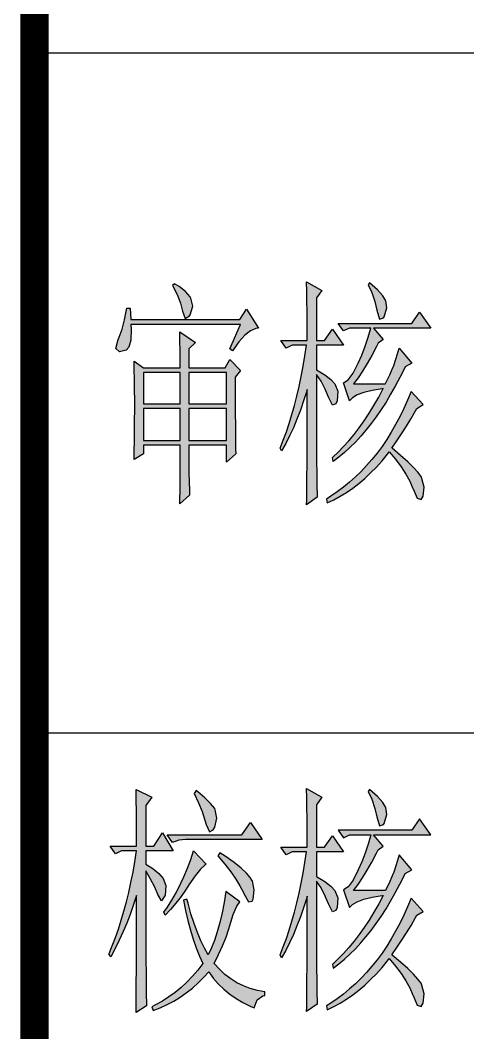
# Model space of a CAD drawing. Extents: x 535358 to 858566, y -185481 to -98609.
# Drawn here: x 629136 to 629846, y -160655 to -159047 of the extents above; entities that cross this region are included whole.
import ezdxf

# ---------------------------------------------------------------- set-up
doc = ezdxf.new("R2010")
doc.units = 0
doc.header["$LTSCALE"] = 1000
doc.header["$MEASUREMENT"] = 0
doc.layers.add('1', color=3, linetype='CONTINUOUS')

msp = doc.modelspace()

# ---------------------------------------------------------------- hatches: boundary and pattern name
at = {"layer": '1'}
h = msp.add_hatch(color=256, dxfattribs=at)
h.paths.add_polyline_path([(629673.5, -159782.4), (629682.9, -159774.3), (629692.2, -159765.6), (629701.3, -159756.3), (629710.2, -159746.4), (629718.9, -159735.9), (629721.8, -159732.4), (629731.8, -159744.1), (629740.6, -159755.9), (629748.2, -159767.5), (629754.4, -159778.9), (629759.3, -159790.2), (629759.5, -159790.8), (629766.1, -159806), (629772.1, -159808.1), (629775.3, -159802.8), (629777.2, -159788.2), (629773.5, -159774.3), (629772.1, -159771.4), (629767.2, -159764.7), (629760.2, -159757), (629751.1, -159748), (629739.8, -159737.9), (629726.3, -159726.6), (629725.8, -159726.3), (629733.7, -159715), (629741.3, -159703.4), (629748.9, -159691.5), (629756.3, -159679.5), (629763.5, -159667.3), (629765.7, -159663.4), (629775.3, -159657.3), (629756.3, -159636.4), (629750.6, -159650.2), (629744.7, -159663.5), (629738.3, -159676.4), (629731.8, -159688.9), (629724.8, -159700.9), (629717.7, -159712.4), (629710.2, -159723.5), (629702.3, -159734.1), (629694.2, -159744.3), (629685.8, -159754), (629677.1, -159763.3), (629668.1, -159772.1), (629658.7, -159780.5), (629649.1, -159788.5), (629639.3, -159795.9), (629629, -159802.8), (629622, -159807.3), (629623, -159813.3), (629633.6, -159808.4), (629643.8, -159802.8), (629653.9, -159796.6), (629663.8, -159789.8)])
h.paths.add_polyline_path([(629676.4, -159707.4), (629668, -159716.6), (629659.4, -159725.1), (629650.6, -159733.1), (629641.6, -159740.5), (629632.5, -159747.3), (629631.4, -159741.4), (629632, -159740.8), (629640.7, -159732.7), (629649.3, -159724), (629657.7, -159714.7), (629665.8, -159704.7), (629673.9, -159694.1), (629681.9, -159682.9), (629689.7, -159671), (629697.4, -159658.6), (629705, -159645.5), (629712.2, -159631.9), (629710.6, -159632), (629694.5, -159634.8), (629681.3, -159638), (629671, -159641.9), (629663.5, -159646.2), (629658.7, -159651.3), (629649.3, -159622.8), (629656.5, -159618), (629664.2, -159607.5), (629672.3, -159591.3), (629678, -159578.5), (629683.5, -159564.5), (629688.3, -159550.3), (629692.3, -159535.8), (629658.7, -159535.8), (629649.3, -159540.3), (629640.9, -159528.4), (629757.4, -159528.4), (629769.9, -159510.4), (629787.7, -159535.8), (629696.5, -159535.8), (629712.2, -159553.9), (629703.9, -159559.8), (629701.3, -159564.9), (629693.9, -159579.1), (629686.5, -159592.2), (629679.3, -159604.1), (629672.2, -159614.8), (629665.1, -159624.4), (629715.4, -159624.4), (629715.7, -159623.9), (629722.4, -159609.9), (629728, -159597.4), (629728.3, -159596.7), (629732.6, -159583.5), (629737.4, -159567.4), (629757.4, -159591.3), (629746.9, -159597.4), (629745.7, -159599.9), (629738.6, -159614.1), (629731.3, -159627.7), (629723.9, -159640.7), (629716.6, -159653.4), (629708.7, -159665.2), (629700.9, -159676.7), (629692.9, -159687.4), (629684.8, -159697.7)])
h.paths.add_polyline_path([(629403.8, -159568.8), (629403.8, -159598.8), (629461.5, -159598.8), (629468.9, -159585.4), (629485.6, -159603.3), (629477.3, -159613.8), (629477.3, -159671.9), (629477.5, -159689.6), (629477.6, -159704.8), (629477.7, -159717.6), (629478, -159727.7), (629478.3, -159735.3), (629463.5, -159748.8), (629463.5, -159721.8), (629403.8, -159721.8), (629403.8, -159744.7), (629403.9, -159764.4), (629404.2, -159780.5), (629404.5, -159792.8), (629404.8, -159801.2), (629389.2, -159814.9), (629389.4, -159806.5), (629389.7, -159794.1), (629389.9, -159779.5), (629390, -159762.5), (629390.2, -159743.4), (629390.2, -159721.8), (629331.5, -159721.8), (629331.5, -159735.3), (629316.7, -159744.3), (629317.1, -159730.5), (629317.4, -159715.3), (629317.7, -159699.3), (629317.7, -159682.5), (629317.8, -159664.8), (629317.8, -159650.5), (629317.7, -159633.2), (629317.4, -159617), (629317.1, -159602), (629316.7, -159588.4), (629331.5, -159598.8), (629390.2, -159598.8), (629390.2, -159588.5), (629390, -159571.6), (629389.6, -159556.1), (629389.2, -159541.9), (629414.2, -159558.4)])
h.paths.add_polyline_path([(629310.4, -159504.3), (629311.4, -159522.3), (629484.6, -159522.3), (629495.1, -159505.9), (629514, -159535.8), (629509.8, -159536.3), (629501.4, -159540), (629492.4, -159547.1), (629483, -159557.7), (629473.1, -159571.9), (629468.9, -159568.8), (629485.6, -159529.8), (629311.4, -159529.8), (629312, -159537.9), (629311.4, -159555), (629308.4, -159565.8), (629304.2, -159570.7), (629293.6, -159573.3), (629288, -159568), (629291.6, -159553.9), (629293.3, -159550), (629297.8, -159537.6), (629301.7, -159522.4), (629305.2, -159504.3)])
h.paths.add_polyline_path([(629463.5, -159663.4), (629403.8, -159663.4), (629403.8, -159714.3), (629463.5, -159714.3)], flags=16)
h.paths.add_polyline_path([(629463.5, -159606.4), (629403.8, -159606.4), (629403.8, -159655.8), (629463.5, -159655.8)], flags=16)
h.paths.add_polyline_path([(629331.5, -159655.8), (629390.2, -159655.8), (629390.2, -159606.4), (629331.5, -159606.4)], flags=16)
h.paths.add_polyline_path([(629331.5, -159714.3), (629390.2, -159714.3), (629390.2, -159663.4), (629331.5, -159663.4)], flags=16)
h.paths.add_polyline_path([(629406, -159514.9), (629410, -159501.1), (629407, -159488.2), (629406, -159486.3), (629398.3, -159477.6), (629388.4, -159469.9), (629380.7, -159465.3), (629377.6, -159468.3), (629385.1, -159482.4), (629390.3, -159496), (629393.4, -159508.8), (629397.7, -159520.5), (629404.8, -159516.5)])
h.paths.add_polyline_path([(629712.4, -159519.5), (629713.4, -159517.8), (629717.9, -159503.4), (629716.4, -159492.3), (629711.6, -159484.4), (629702.9, -159475), (629690.2, -159463.8), (629688.1, -159466.9), (629694.1, -159479.4), (629698.7, -159493.6), (629701.8, -159507.3), (629706.4, -159521.6)])
h.paths.add_polyline_path([(629590.7, -159809.5), (629591, -159778.3), (629591.3, -159746.7), (629591.3, -159730.8), (629591.4, -159714.8), (629591.4, -159698.7), (629591.6, -159682.5), (629591.6, -159633.3), (629590.8, -159636), (629585.9, -159651.3), (629580.8, -159666.3), (629575.3, -159680.5), (629569.7, -159694), (629563.6, -159706.9), (629557.4, -159719.2), (629550.7, -159730.8), (629548.7, -159726.3), (629553.6, -159713.8), (629558.4, -159700.6), (629562.9, -159687), (629567.2, -159672.9), (629571.3, -159658.4), (629575, -159643.6), (629578.7, -159628.3), (629582, -159612.6), (629585, -159596.4), (629587.9, -159579.8), (629590.6, -159562.9), (629567.5, -159562.9), (629558.1, -159567.4), (629549.7, -159555.3), (629591.6, -159555.3), (629591.6, -159525), (629591.4, -159508.8), (629591.1, -159493), (629590.8, -159477.5), (629590.6, -159462.4), (629614.6, -159475.9), (629606.4, -159487.8), (629606.4, -159555.3), (629618.8, -159555.3), (629631.4, -159537.4), (629649.3, -159562.9), (629606.4, -159562.9), (629606.4, -159601.9), (629606.5, -159601.9), (629619.4, -159609.7), (629629.1, -159617.2), (629635.6, -159624.4), (629640, -159635.8), (629638.8, -159651.3), (629637.1, -159655.8), (629631.7, -159658.1), (629625.2, -159645.4), (629620, -159632.8), (629613.5, -159620), (629606.4, -159609.3), (629606.4, -159749), (629606.6, -159764.1), (629606.9, -159782.5), (629607.4, -159804.3), (629590.6, -159816.3), (629590.7, -159809.5)])
h = msp.add_hatch(color=256, dxfattribs=at)
h.paths.add_polyline_path([(630067.4, -160463.4), (630076.1, -160454.4), (630084.7, -160444.6), (630093, -160433.7), (630101.1, -160422.1), (630105.3, -160415.4), (630115, -160400.8), (630123.6, -160390.2), (630130.9, -160383.5), (630132.5, -160382.5), (630112.7, -160361.5), (630108.2, -160374.8), (630103, -160388.6), (630097, -160402.8), (630092.7, -160412.4), (630085.6, -160426.8), (630078.3, -160439.5), (630071.2, -160450.8), (630065.4, -160458.9)])
h.paths.add_polyline_path([(630207.1, -160437.9), (630208.8, -160423.4), (630206.1, -160409.5), (630202.7, -160403.6), (630196.8, -160396.6), (630188.2, -160388.8), (630176.9, -160379.8), (630162.8, -160369.9), (630154.6, -160364.4), (630151.4, -160368.9), (630162.3, -160382.2), (630171.7, -160394.6), (630179.5, -160406), (630186, -160416.6), (630191.1, -160426.5), (630192.3, -160428.9), (630199.7, -160442.4), (630205.5, -160441.4)])
h.paths.add_polyline_path([(630022.2, -160512.7), (630022.2, -160496.6), (630022.3, -160480.5), (630022.3, -160432), (630021.8, -160434), (630017.1, -160448.2), (630012.1, -160462.1), (630006.7, -160475.9), (630000.9, -160489.5), (629994.8, -160503), (629988.3, -160516.4), (629981.5, -160529.4), (629978.3, -160524.9), (629978.6, -160524.2), (629983.8, -160511.7), (629988.7, -160498.8), (629993.5, -160485.5), (629997.8, -160471.6), (630002.2, -160457.2), (630006.1, -160442.4), (630009.9, -160427.2), (630013.4, -160411.5), (630016.5, -160395.3), (630019.6, -160378.6), (630022.3, -160361.5), (629998.3, -160361.5), (629988.9, -160366), (629980.4, -160354), (630022.3, -160354), (630022.3, -160329.8), (630022.2, -160314.2), (630021.9, -160298), (630021.6, -160281.3), (630021.3, -160263.9), (630046.6, -160276), (630037.1, -160289.4), (630037.1, -160354), (630049.6, -160354), (630063.2, -160332.9), (630080.1, -160361.5), (630037.1, -160361.5), (630037.1, -160382.5), (630047.9, -160389.5), (630057.6, -160397.5), (630064.4, -160405), (630068.7, -160416.5), (630067.4, -160432), (630067.3, -160432.8), (630061.8, -160440.5), (630056, -160430.5), (630051.1, -160419.2), (630044.5, -160406.3), (630037.1, -160393), (630037.1, -160538.7), (630037.3, -160551.4), (630037.4, -160567.1), (630037.7, -160585.8), (630038.2, -160607.4), (630021.3, -160618), (630021.5, -160608.1), (630021.8, -160576.5), (630022.1, -160544.6), (630022.1, -160528.7)])
h.paths.add_polyline_path([(629383.2, -160449.1), (629374.7, -160458.9), (629366.1, -160467.9), (629363.9, -160463.4), (629369.7, -160455.3), (629376.8, -160444), (629384.1, -160431.2), (629391.2, -160417), (629395.5, -160407.3), (629401.6, -160393.1), (629406.7, -160379.3), (629411.2, -160366), (629431.1, -160387), (629429.5, -160388), (629422.1, -160394.7), (629413.5, -160405.3), (629403.8, -160419.9), (629399.6, -160426.6), (629391.5, -160438.2)])
h.paths.add_polyline_path([(629505.6, -160442.4), (629507.3, -160427.9), (629504.6, -160414), (629501.2, -160408), (629495.3, -160401.1), (629486.7, -160393.3), (629475.4, -160384.3), (629461.4, -160374.4), (629453.1, -160368.9), (629449.9, -160373.5), (629460.8, -160386.7), (629470.2, -160399.1), (629478.2, -160410.5), (629484.7, -160421.1), (629489.8, -160431), (629490.9, -160433.4), (629498.2, -160446.9), (629504, -160445.9)])
h.paths.add_polyline_path([(629676.4, -160512), (629684.8, -160502.4), (629692.9, -160492.1), (629700.9, -160481.3), (629708.7, -160470), (629716.6, -160457.9), (629723.9, -160445.5), (629731.3, -160432.4), (629738.6, -160418.6), (629745.7, -160404.4), (629746.9, -160402), (629757.4, -160396), (629737.4, -160371.9), (629732.6, -160388), (629728.3, -160401.2), (629728, -160402), (629722.4, -160414.6), (629715.7, -160428.5), (629715.4, -160428.9), (629665.1, -160428.9), (629672.2, -160419.4), (629679.3, -160408.6), (629686.5, -160396.7), (629693.9, -160383.8), (629701.3, -160369.6), (629703.9, -160364.4), (629712.2, -160358.5), (629696.5, -160340.5), (629787.7, -160340.5), (629769.9, -160315), (629757.4, -160332.9), (629640.9, -160332.9), (629649.3, -160345), (629658.7, -160340.5), (629692.3, -160340.5), (629688.3, -160355), (629683.5, -160369.2), (629678, -160383.3), (629672.3, -160396), (629664.2, -160412.1), (629656.5, -160422.7), (629649.3, -160427.5), (629658.7, -160455.9), (629663.5, -160451), (629671, -160446.5), (629681.3, -160442.7), (629694.5, -160439.4), (629710.6, -160436.8), (629712.2, -160436.5), (629705, -160450.1), (629697.4, -160463.3), (629689.7, -160475.8), (629681.9, -160487.5), (629673.9, -160498.7), (629665.8, -160509.3), (629657.7, -160519.3), (629649.3, -160528.7), (629640.7, -160537.4), (629632, -160545.5), (629631.4, -160545.9), (629632.5, -160552), (629641.6, -160545.1), (629650.6, -160537.7), (629659.4, -160529.7), (629668, -160521.1)])
h.paths.add_polyline_path([(629320.9, -160501.1), (629320.9, -160436.5), (629320.3, -160438.5), (629315.6, -160452.7), (629310.6, -160466.6), (629305.2, -160480.4), (629299.6, -160494), (629293.3, -160507.5), (629286.9, -160520.9), (629280, -160533.9), (629276.9, -160529.4), (629277.2, -160528.8), (629282.3, -160516.4), (629287.2, -160503.3), (629292, -160490), (629296.5, -160476.1), (629300.7, -160461.7), (629304.6, -160446.9), (629308.4, -160431.7), (629311.9, -160416), (629315.1, -160399.8), (629318.1, -160383.1), (629320.9, -160366), (629296.8, -160366), (629287.4, -160370.5), (629279, -160358.5), (629320.9, -160358.5), (629320.9, -160334.2), (629320.7, -160318.7), (629320.4, -160302.5), (629320.3, -160285.8), (629319.9, -160268.4), (629345.1, -160280.5), (629335.7, -160293.9), (629335.7, -160358.5), (629348.3, -160358.5), (629361.9, -160337.4), (629378.6, -160366), (629335.7, -160366), (629335.7, -160387), (629346.4, -160394), (629356.2, -160402), (629362.9, -160409.5), (629367.3, -160421), (629366.1, -160436.5), (629365.8, -160437.3), (629360.4, -160445), (629354.5, -160435), (629349.6, -160423.7), (629343, -160410.8), (629335.7, -160397.5), (629335.7, -160543.2), (629335.8, -160555.9), (629335.9, -160571.6), (629336.2, -160590.3), (629336.7, -160611.9), (629319.9, -160622.5), (629320, -160612.6), (629320.3, -160581), (629320.6, -160549.1), (629320.6, -160533.2), (629320.7, -160517.2)])
h.paths.add_polyline_path([(629591.4, -160519.4), (629591.4, -160503.3), (629591.6, -160487.1), (629591.6, -160437.9), (629590.8, -160440.5), (629585.9, -160456), (629580.8, -160470.8), (629575.3, -160485), (629569.7, -160498.7), (629563.6, -160511.6), (629557.4, -160523.9), (629550.7, -160535.5), (629548.7, -160531), (629553.6, -160518.4), (629558.4, -160505.2), (629562.9, -160491.6), (629567.2, -160477.5), (629571.3, -160463.1), (629575, -160448.2), (629578.7, -160433), (629582, -160417.2), (629585, -160401.1), (629587.9, -160384.4), (629590.6, -160367.4), (629567.5, -160367.4), (629558.1, -160371.9), (629549.7, -160359.9), (629591.6, -160359.9), (629591.6, -160329.6), (629591.4, -160313.5), (629591.1, -160297.6), (629590.8, -160282), (629590.6, -160267), (629614.6, -160280.5), (629606.4, -160292.5), (629606.4, -160359.9), (629618.8, -160359.9), (629631.4, -160341.9), (629649.3, -160367.4), (629606.4, -160367.4), (629606.4, -160406.5), (629606.5, -160406.6), (629619.4, -160414.4), (629629.1, -160421.8), (629635.6, -160428.9), (629640, -160440.4), (629638.8, -160455.9), (629637.1, -160460.4), (629631.7, -160462.7), (629625.2, -160450), (629620, -160437.5), (629613.5, -160424.6), (629606.4, -160414), (629606.4, -160553.6), (629606.6, -160568.8), (629606.9, -160587.3), (629607.4, -160609), (629590.6, -160620.9), (629590.7, -160614.2), (629591.1, -160567.3), (629591.3, -160551.4), (629591.3, -160535.5)])
h.paths.add_polyline_path([(629710.2, -160551), (629718.9, -160540.6), (629721.8, -160536.9), (629731.8, -160548.8), (629740.6, -160560.4), (629748.2, -160572), (629754.4, -160583.5), (629759.3, -160594.9), (629759.5, -160595.5), (629766.1, -160610.6), (629772.1, -160612.8), (629775.3, -160607.4), (629777.2, -160592.9), (629773.5, -160579), (629772.1, -160576), (629767.2, -160569.4), (629760.2, -160561.6), (629751.1, -160552.8), (629739.8, -160542.6), (629726.3, -160531.3), (629725.8, -160531), (629733.7, -160519.5), (629741.3, -160507.9), (629748.9, -160496.2), (629756.3, -160484.2), (629763.5, -160471.8), (629765.7, -160467.9), (629775.3, -160462), (629756.3, -160441), (629750.6, -160454.7), (629744.7, -160468.1), (629738.3, -160481), (629731.8, -160493.4), (629724.8, -160505.5), (629717.7, -160517.1), (629710.2, -160528.1), (629702.3, -160538.8), (629694.2, -160549), (629685.8, -160558.7), (629677.1, -160568), (629668.1, -160576.8), (629658.7, -160585.1), (629649.1, -160593.1), (629639.3, -160600.6), (629629, -160607.6), (629622, -160611.9), (629623, -160618), (629633.6, -160613.1), (629643.8, -160607.4), (629653.9, -160601.2), (629663.8, -160594.4), (629673.5, -160587), (629682.9, -160579), (629692.2, -160570.3), (629701.3, -160561)])
h.paths.add_polyline_path([(629406.3, -160491.6), (629410.8, -160506.2), (629415.5, -160520), (629420.8, -160533), (629425.8, -160544.5), (629417.9, -160555.1), (629409.5, -160564.9), (629400.6, -160574.1), (629391.5, -160582.8), (629381.9, -160590.6), (629372, -160597.8), (629361.8, -160604.5), (629351, -160610.5), (629345.1, -160613.5), (629347.1, -160619.4), (629358.3, -160615.1), (629369.1, -160610), (629379.7, -160604.4), (629389.9, -160598.1), (629399.7, -160591.2), (629409.3, -160583.6), (629418.6, -160575.4), (629427.4, -160566.5), (629435.3, -160558), (629442.5, -160567.8), (629450.5, -160577.1), (629459.2, -160585.5), (629468.6, -160593.4), (629478.6, -160600.3), (629489.3, -160606.5), (629500.8, -160612.2), (629507.6, -160615), (629512, -160602.3), (629521, -160596.1), (629524.4, -160595.5), (629524.4, -160589.4), (629512.7, -160587.4), (629501.2, -160584.4), (629490.5, -160580.3), (629480.1, -160575.2), (629470.2, -160569), (629460.9, -160561.9), (629452.1, -160553.6), (629443.7, -160544.5), (629450.9, -160530.3), (629457.2, -160516.4), (629462.7, -160502.9), (629467.3, -160489.7), (629468.9, -160484.5), (629474.3, -160466.6), (629479.9, -160453.7), (629484.6, -160446.9), (629462.5, -160430.5), (629459.9, -160447.9), (629456.7, -160464.3), (629453.1, -160479.8), (629448.9, -160494.3), (629444.3, -160507.9), (629439.2, -160520.6), (629434.3, -160531), (629428.5, -160520.4), (629422.8, -160508.7), (629417.3, -160495.6), (629412.1, -160481.3), (629407.1, -160465.6), (629402.4, -160448.8), (629400.6, -160442.4), (629395.4, -160444), (629398.6, -160460.5), (629402.2, -160476.5)])
h.paths.add_polyline_path([(630100.1, -160456), (630103.7, -160472), (630107.7, -160487.1), (630112.2, -160501.6), (630117, -160515.5), (630122.2, -160528.5), (630127.3, -160540), (630119.2, -160550.4), (630110.8, -160560.4), (630102.1, -160569.6), (630093, -160578.3), (630083.4, -160586.1), (630073.5, -160593.4), (630063.2, -160600), (630052.5, -160606), (630046.6, -160609), (630048.6, -160615), (630059.8, -160610.6), (630070.6, -160605.5), (630081.1, -160599.9), (630091.4, -160593.6), (630101.2, -160586.7), (630110.8, -160579.1), (630120.1, -160570.9), (630128.9, -160562), (630136.7, -160553.5), (630144, -160563.3), (630152, -160572.6), (630160.7, -160581), (630170.1, -160588.9), (630180.1, -160595.8), (630190.8, -160602.1), (630202.3, -160607.7), (630209.1, -160610.5), (630213.5, -160597.8), (630222.4, -160591.6), (630225.9, -160590.9), (630225.9, -160584.9), (630214, -160582.9), (630202.7, -160579.9), (630192, -160575.8), (630181.6, -160570.7), (630171.7, -160564.5), (630162.4, -160557.4), (630153.4, -160549.1), (630145.2, -160540), (630152.4, -160525.8), (630158.6, -160511.9), (630164.2, -160498.4), (630168.8, -160485.2), (630170.4, -160480), (630175.8, -160462.1), (630181.4, -160449.2), (630186, -160442.4), (630164, -160426), (630161.4, -160443.4), (630158.2, -160459.8), (630154.6, -160475.3), (630150.4, -160489.8), (630145.7, -160503.5), (630140.7, -160516.1), (630135.7, -160526.5), (630129.8, -160515.9), (630124.3, -160504.2), (630118.8, -160491), (630113.5, -160476.8), (630108.6, -160461.1), (630103.8, -160444.3), (630102.1, -160437.9), (630096.9, -160439.5)])
h.paths.add_polyline_path([(629436.3, -160335.8), (629442.5, -160332.5), (629444.7, -160328.4), (629448.3, -160313.8), (629445.7, -160300.5), (629444.7, -160298.4), (629438.2, -160290.5), (629429.3, -160281.6), (629417.9, -160271.9), (629415.4, -160270), (629412.2, -160274.5), (629419.2, -160289.3), (629425, -160303.5), (629429.3, -160316.8), (629431.1, -160324)])
h.paths.add_polyline_path([(629501.4, -160320.9), (629520.2, -160348), (629398.6, -160348), (629388, -160349), (629377.6, -160352.5), (629369.1, -160340.5), (629487.8, -160340.5)])
h.paths.add_polyline_path([(629713.4, -160322.5), (629717.9, -160308), (629716.4, -160297), (629711.6, -160289.2), (629702.9, -160279.6), (629690.2, -160268.4), (629688.1, -160271.5), (629694.1, -160283.9), (629698.7, -160298.3), (629701.8, -160311.9), (629706.4, -160326.1), (629712.4, -160324.2)])
h.paths.add_polyline_path([(630113.7, -160270), (630120.7, -160284.8), (630126.3, -160299), (630130.7, -160312.4), (630132.5, -160319.5), (630137.6, -160331.3), (630144, -160328), (630146.2, -160324), (630149.8, -160309.3), (630147.2, -160296), (630146.2, -160293.9), (630139.6, -160286), (630130.7, -160277.1), (630119.3, -160267.4), (630116.7, -160265.5)])
h.paths.add_polyline_path([(630221.7, -160343.5), (630100.1, -160343.5), (630089.5, -160344.5), (630079, -160348), (630070.6, -160336), (630189.2, -160336), (630202.9, -160316.4)])
h.paths.add_polyline_path([(631184.6, -160330), (631184.6, -160293.9), (631195.1, -160286.5), (631168.8, -160270), (631169.3, -160281.3), (631169.7, -160296), (631169.8, -160314.1), (631169.8, -160330), (631100.7, -160330), (631109.1, -160341.9), (631119.5, -160338.5), (631130, -160337.4), (631169.8, -160337.4), (631169.8, -160391.5), (631069.2, -160391.5), (631077.5, -160403.4), (631088.1, -160399.9), (631098.5, -160398.9), (631195.1, -160398.9), (631187.4, -160409.6), (631179.3, -160420.1), (631170.8, -160430.4), (631162, -160440.7), (631152.6, -160450.8), (631152, -160451.4), (631136.3, -160437.9), (631137.2, -160455.8), (631137.4, -160466.5), (631127.9, -160476.3), (631118.4, -160485.8), (631108.9, -160494.8), (631099.5, -160503.3), (631090.1, -160511.3), (631080.5, -160518.8), (631071.1, -160525.8), (631070.2, -160526.5), (631072.3, -160532.5), (631083, -160525.5), (631093.3, -160518.4), (631103.4, -160511.1), (631113.3, -160503.5), (631122.7, -160495.8), (631132, -160487.8), (631137.4, -160483), (631137.4, -160567), (631137.2, -160587.6), (631136.9, -160603.6), (631136.3, -160615), (631152, -160606), (631152, -160583.5), (631242.3, -160583.5), (631242.3, -160610.5), (631258, -160601.5), (631257.4, -160587.8), (631257.1, -160571.7), (631257, -160554.9), (631257, -160467.9), (631266.4, -160462), (631249.6, -160435), (631238.1, -160453), (631168.8, -160453), (631176.6, -160444.9), (631184.8, -160435.7), (631193.2, -160425.4), (631202, -160414.1), (631211, -160401.7), (631212.9, -160398.9), (631312.5, -160398.9), (631291.6, -160368.9), (631278, -160391.5), (631218.1, -160391.5), (631227.2, -160378.2), (631235.7, -160365.6), (631243.1, -160353.7), (631249.7, -160342.5), (631255.7, -160331.9), (631256, -160331.5), (631265.4, -160316.4), (631273.4, -160307.3), (631278, -160304.5), (631259, -160283.5), (631253.1, -160298.1), (631247, -160312.1), (631240.7, -160325.1), (631234.2, -160337.6), (631227.7, -160349.3), (631227.5, -160349.5), (631218.3, -160364.3), (631210.3, -160376.6), (631203.6, -160386.7), (631200.3, -160391.5), (631184.6, -160391.5), (631184.6, -160337.4), (631233.9, -160337.4), (631213.9, -160306), (631197.1, -160330)])
h.paths.add_polyline_path([(630703, -160590.2), (630705.4, -160592.5), (630713, -160603.4), (630719.2, -160615), (630729, -160607.3), (630735.9, -160600), (630740.9, -160588.4), (630742.2, -160574.5), (630742.2, -160376.4), (630787.3, -160376.4), (630769.5, -160350.9), (630756.9, -160368.9), (630742.2, -160368.9), (630742.2, -160301.5), (630751.7, -160289.4), (630726.4, -160271.5), (630726.7, -160289), (630727.5, -160303.7), (630727.5, -160368.9), (630643.6, -160368.9), (630651.9, -160380.9), (630662.4, -160377.5), (630672.9, -160376.4), (630727.5, -160376.4), (630727.5, -160565.5), (630722.5, -160576), (630722.2, -160576), (630716.7, -160576.2), (630707, -160575.4), (630693.2, -160573.5), (630681.3, -160571.5), (630681.3, -160577.4), (630693.8, -160583.8)])
h.paths.add_polyline_path([(630547.7, -160566.2), (630540.3, -160576.7), (630539.7, -160577.4), (630540.7, -160584.9), (630550.3, -160573.8), (630559.1, -160562.6), (630567.4, -160551.6), (630574.9, -160540.7), (630581.7, -160529.8), (630583.8, -160526.5), (630591.3, -160513.2), (630598.1, -160500), (630604.4, -160486.9), (630609.7, -160474.2), (630611, -160471), (630616.2, -160488.1), (630620.7, -160504.2), (630624.7, -160519.1), (630627.7, -160532.9), (630629.9, -160544.5), (630633.8, -160563.5), (630638.3, -160568.8), (630640.5, -160567), (630645.5, -160554.1), (630646.7, -160545.9), (630645.7, -160532.2), (630642.6, -160514.8), (630642.5, -160514.5), (630639.9, -160505.2), (630635.4, -160493.3), (630629.4, -160479), (630621.6, -160462), (630617.4, -160453), (630621, -160440.4), (630624.8, -160427), (630628.6, -160413), (630632.5, -160398), (630636.3, -160382.5), (630640.2, -160366), (630644.1, -160348.9), (630645.7, -160341.9), (630656.1, -160330), (630640.5, -160307.4), (630628.9, -160324), (630547.1, -160324), (630555.5, -160336), (630565.9, -160332.5), (630576.4, -160331.5), (630629.9, -160331.5), (630626.5, -160349.9), (630623.2, -160367.3), (630619.9, -160383.7), (630616.7, -160398.8), (630613.5, -160412.8), (630610.3, -160425.7), (630608, -160435), (630600.4, -160422.8), (630592.9, -160410.8), (630585.5, -160398.9), (630578, -160387), (630570.6, -160375.3), (630563, -160363.5), (630561.7, -160361.5), (630558.5, -160366), (630563, -160374.4), (630568.3, -160384.4), (630574.2, -160396), (630580.9, -160409.1), (630588.3, -160423.9), (630596.4, -160440.2), (630602.6, -160453), (630598.3, -160465.6), (630593, -160479), (630587.2, -160492.7), (630580.6, -160507.2), (630576.4, -160515.9), (630569.4, -160529.7), (630562.2, -160542.7), (630554.9, -160554.9)])
h.paths.add_polyline_path([(630685.7, -160497.8), (630689.8, -160492), (630694.7, -160477.9), (630695, -160463.6), (630692.9, -160454.4), (630688.2, -160444), (630681.5, -160432.8), (630672.8, -160420.8), (630663.5, -160409.5), (630660.3, -160412.4), (630666.3, -160429.1), (630671.1, -160444.7), (630674.7, -160459.4), (630677.3, -160472.9), (630678.2, -160480), (630680.9, -160495.9)], flags=17)
h.paths.add_polyline_path([(631242.3, -160519), (631152, -160519), (631152, -160576), (631242.3, -160576)], flags=16)
h.paths.add_polyline_path([(631161.4, -160460.4), (631152, -160469.5), (631152, -160511.4), (631242.3, -160511.4), (631242.3, -160460.4)], flags=16)

# ---------------------------------------------------------------- linework, layer by layer
for p, q in [((629158.7, -156109.1), (629158.7, -161258.4)), ((629158.7, -159098.4), (634558.7, -159098.4)), ((629158.7, -160178.4), (634558.7, -160178.4))]:
    msp.add_line(p, q, dxfattribs=at)
at = {"layer": '1', "const_width": 45}
msp.add_lwpolyline([(629158.7, -156038.8), (645358.7, -156038.8), (645358.7, -161258.4), (629158.7, -161258.4)], close=True, dxfattribs=at)
at = {"layer": '1'}
for points in [[(629406, -159514.9), (629410, -159501.1), (629407, -159488.2), (629406, -159486.3), (629398.3, -159477.6), (629388.4, -159469.9), (629380.7, -159465.3), (629377.6, -159468.3), (629385.1, -159482.4), (629390.3, -159496), (629393.4, -159508.8), (629397.7, -159520.5), (629404.8, -159516.5)], [(629712.4, -159519.5), (629713.4, -159517.8), (629717.9, -159503.4), (629716.4, -159492.3), (629711.6, -159484.4), (629702.9, -159475), (629690.2, -159463.8), (629688.1, -159466.9), (629694.1, -159479.4), (629698.7, -159493.6), (629701.8, -159507.3), (629706.4, -159521.6)], [(629310.4, -159504.3), (629311.4, -159522.3), (629484.6, -159522.3), (629495.1, -159505.9), (629514, -159535.8), (629509.8, -159536.3), (629501.4, -159540), (629492.4, -159547.1), (629483, -159557.7), (629473.1, -159571.9), (629468.9, -159568.8), (629485.6, -159529.8), (629311.4, -159529.8), (629312, -159537.9), (629311.4, -159555), (629308.4, -159565.8), (629304.2, -159570.7), (629293.6, -159573.3), (629288, -159568), (629291.6, -159553.9), (629293.3, -159550), (629297.8, -159537.6), (629301.7, -159522.4), (629305.2, -159504.3)], [(629676.4, -159707.4), (629668, -159716.6), (629659.4, -159725.1), (629650.6, -159733.1), (629641.6, -159740.5), (629632.5, -159747.3), (629631.4, -159741.4), (629632, -159740.8), (629640.7, -159732.7), (629649.3, -159724), (629657.7, -159714.7), (629665.8, -159704.7), (629673.9, -159694.1), (629681.9, -159682.9), (629689.7, -159671), (629697.4, -159658.6), (629705, -159645.5), (629712.2, -159631.9), (629710.6, -159632), (629694.5, -159634.8), (629681.3, -159638), (629671, -159641.9), (629663.5, -159646.2), (629658.7, -159651.3), (629649.3, -159622.8), (629656.5, -159618), (629664.2, -159607.5), (629672.3, -159591.3), (629678, -159578.5), (629683.5, -159564.5), (629688.3, -159550.3), (629692.3, -159535.8), (629658.7, -159535.8), (629649.3, -159540.3), (629640.9, -159528.4), (629757.4, -159528.4), (629769.9, -159510.4), (629787.7, -159535.8), (629696.5, -159535.8), (629712.2, -159553.9), (629703.9, -159559.8), (629701.3, -159564.9), (629693.9, -159579.1), (629686.5, -159592.2), (629679.3, -159604.1), (629672.2, -159614.8), (629665.1, -159624.4), (629715.4, -159624.4), (629715.7, -159623.9), (629722.4, -159609.9), (629728, -159597.4), (629728.3, -159596.7), (629732.6, -159583.5), (629737.4, -159567.4), (629757.4, -159591.3), (629746.9, -159597.4), (629745.7, -159599.9), (629738.6, -159614.1), (629731.3, -159627.7), (629723.9, -159640.7), (629716.6, -159653.4), (629708.7, -159665.2), (629700.9, -159676.7), (629692.9, -159687.4), (629684.8, -159697.7)], [(629403.8, -159568.8), (629403.8, -159598.8), (629461.5, -159598.8), (629468.9, -159585.4), (629485.6, -159603.3), (629477.3, -159613.8), (629477.3, -159671.9), (629477.5, -159689.6), (629477.6, -159704.8), (629477.7, -159717.6), (629478, -159727.7), (629478.3, -159735.3), (629463.5, -159748.8), (629463.5, -159721.8), (629403.8, -159721.8), (629403.8, -159744.7), (629403.9, -159764.4), (629404.2, -159780.5), (629404.5, -159792.8), (629404.8, -159801.2), (629389.2, -159814.9), (629389.4, -159806.5), (629389.7, -159794.1), (629389.9, -159779.5), (629390, -159762.5), (629390.2, -159743.4), (629390.2, -159721.8), (629331.5, -159721.8), (629331.5, -159735.3), (629316.7, -159744.3), (629317.1, -159730.5), (629317.4, -159715.3), (629317.7, -159699.3), (629317.7, -159682.5), (629317.8, -159664.8), (629317.8, -159650.5), (629317.7, -159633.2), (629317.4, -159617), (629317.1, -159602), (629316.7, -159588.4), (629331.5, -159598.8), (629390.2, -159598.8), (629390.2, -159588.5), (629390, -159571.6), (629389.6, -159556.1), (629389.2, -159541.9), (629414.2, -159558.4)], [(629331.5, -159655.8), (629390.2, -159655.8), (629390.2, -159606.4), (629331.5, -159606.4)], [(629463.5, -159606.4), (629403.8, -159606.4), (629403.8, -159655.8), (629463.5, -159655.8)], [(629673.5, -159782.4), (629682.9, -159774.3), (629692.2, -159765.6), (629701.3, -159756.3), (629710.2, -159746.4), (629718.9, -159735.9), (629721.8, -159732.4), (629731.8, -159744.1), (629740.6, -159755.9), (629748.2, -159767.5), (629754.4, -159778.9), (629759.3, -159790.2), (629759.5, -159790.8), (629766.1, -159806), (629772.1, -159808.1), (629775.3, -159802.8), (629777.2, -159788.2), (629773.5, -159774.3), (629772.1, -159771.4), (629767.2, -159764.7), (629760.2, -159757), (629751.1, -159748), (629739.8, -159737.9), (629726.3, -159726.6), (629725.8, -159726.3), (629733.7, -159715), (629741.3, -159703.4), (629748.9, -159691.5), (629756.3, -159679.5), (629763.5, -159667.3), (629765.7, -159663.4), (629775.3, -159657.3), (629756.3, -159636.4), (629750.6, -159650.2), (629744.7, -159663.5), (629738.3, -159676.4), (629731.8, -159688.9), (629724.8, -159700.9), (629717.7, -159712.4), (629710.2, -159723.5), (629702.3, -159734.1), (629694.2, -159744.3), (629685.8, -159754), (629677.1, -159763.3), (629668.1, -159772.1), (629658.7, -159780.5), (629649.1, -159788.5), (629639.3, -159795.9), (629629, -159802.8), (629622, -159807.3), (629623, -159813.3), (629633.6, -159808.4), (629643.8, -159802.8), (629653.9, -159796.6), (629663.8, -159789.8)], [(629331.5, -159714.3), (629390.2, -159714.3), (629390.2, -159663.4), (629331.5, -159663.4)], [(629463.5, -159663.4), (629403.8, -159663.4), (629403.8, -159714.3), (629463.5, -159714.3)], [(629320.9, -160501.1), (629320.9, -160436.5), (629320.3, -160438.5), (629315.6, -160452.7), (629310.6, -160466.6), (629305.2, -160480.4), (629299.6, -160494), (629293.3, -160507.5), (629286.9, -160520.9), (629280, -160533.9), (629276.9, -160529.4), (629277.2, -160528.8), (629282.3, -160516.4), (629287.2, -160503.3), (629292, -160490), (629296.5, -160476.1), (629300.7, -160461.7), (629304.6, -160446.9), (629308.4, -160431.7), (629311.9, -160416), (629315.1, -160399.8), (629318.1, -160383.1), (629320.9, -160366), (629296.8, -160366), (629287.4, -160370.5), (629279, -160358.5), (629320.9, -160358.5), (629320.9, -160334.2), (629320.7, -160318.7), (629320.4, -160302.5), (629320.3, -160285.8), (629319.9, -160268.4), (629345.1, -160280.5), (629335.7, -160293.9), (629335.7, -160358.5), (629348.3, -160358.5), (629361.9, -160337.4), (629378.6, -160366), (629335.7, -160366), (629335.7, -160387), (629346.4, -160394), (629356.2, -160402), (629362.9, -160409.5), (629367.3, -160421), (629366.1, -160436.5), (629365.8, -160437.3), (629360.4, -160445), (629354.5, -160435), (629349.6, -160423.7), (629343, -160410.8), (629335.7, -160397.5), (629335.7, -160543.2), (629335.8, -160555.9), (629335.9, -160571.6), (629336.2, -160590.3), (629336.7, -160611.9), (629319.9, -160622.5), (629320, -160612.6), (629320.3, -160581), (629320.6, -160549.1), (629320.6, -160533.2), (629320.7, -160517.2)], [(629436.3, -160335.8), (629442.5, -160332.5), (629444.7, -160328.4), (629448.3, -160313.8), (629445.7, -160300.5), (629444.7, -160298.4), (629438.2, -160290.5), (629429.3, -160281.6), (629417.9, -160271.9), (629415.4, -160270), (629412.2, -160274.5), (629419.2, -160289.3), (629425, -160303.5), (629429.3, -160316.8), (629431.1, -160324)], [(629591.4, -160519.4), (629591.4, -160503.3), (629591.6, -160487.1), (629591.6, -160437.9), (629590.8, -160440.5), (629585.9, -160456), (629580.8, -160470.8), (629575.3, -160485), (629569.7, -160498.7), (629563.6, -160511.6), (629557.4, -160523.9), (629550.7, -160535.5), (629548.7, -160531), (629553.6, -160518.4), (629558.4, -160505.2), (629562.9, -160491.6), (629567.2, -160477.5), (629571.3, -160463.1), (629575, -160448.2), (629578.7, -160433), (629582, -160417.2), (629585, -160401.1), (629587.9, -160384.4), (629590.6, -160367.4), (629567.5, -160367.4), (629558.1, -160371.9), (629549.7, -160359.9), (629591.6, -160359.9), (629591.6, -160329.6), (629591.4, -160313.5), (629591.1, -160297.6), (629590.8, -160282), (629590.6, -160267), (629614.6, -160280.5), (629606.4, -160292.5), (629606.4, -160359.9), (629618.8, -160359.9), (629631.4, -160341.9), (629649.3, -160367.4), (629606.4, -160367.4), (629606.4, -160406.5), (629606.5, -160406.6), (629619.4, -160414.4), (629629.1, -160421.8), (629635.6, -160428.9), (629640, -160440.4), (629638.8, -160455.9), (629637.1, -160460.4), (629631.7, -160462.7), (629625.2, -160450), (629620, -160437.5), (629613.5, -160424.6), (629606.4, -160414), (629606.4, -160553.6), (629606.6, -160568.8), (629606.9, -160587.3), (629607.4, -160609), (629590.6, -160620.9), (629590.7, -160614.2), (629591.1, -160567.3), (629591.3, -160551.4), (629591.3, -160535.5)], [(629713.4, -160322.5), (629717.9, -160308), (629716.4, -160297), (629711.6, -160289.2), (629702.9, -160279.6), (629690.2, -160268.4), (629688.1, -160271.5), (629694.1, -160283.9), (629698.7, -160298.3), (629701.8, -160311.9), (629706.4, -160326.1), (629712.4, -160324.2)], [(629676.4, -160512), (629684.8, -160502.4), (629692.9, -160492.1), (629700.9, -160481.3), (629708.7, -160470), (629716.6, -160457.9), (629723.9, -160445.5), (629731.3, -160432.4), (629738.6, -160418.6), (629745.7, -160404.4), (629746.9, -160402), (629757.4, -160396), (629737.4, -160371.9), (629732.6, -160388), (629728.3, -160401.2), (629728, -160402), (629722.4, -160414.6), (629715.7, -160428.5), (629715.4, -160428.9), (629665.1, -160428.9), (629672.2, -160419.4), (629679.3, -160408.6), (629686.5, -160396.7), (629693.9, -160383.8), (629701.3, -160369.6), (629703.9, -160364.4), (629712.2, -160358.5), (629696.5, -160340.5), (629787.7, -160340.5), (629769.9, -160315), (629757.4, -160332.9), (629640.9, -160332.9), (629649.3, -160345), (629658.7, -160340.5), (629692.3, -160340.5), (629688.3, -160355), (629683.5, -160369.2), (629678, -160383.3), (629672.3, -160396), (629664.2, -160412.1), (629656.5, -160422.7), (629649.3, -160427.5), (629658.7, -160455.9), (629663.5, -160451), (629671, -160446.5), (629681.3, -160442.7), (629694.5, -160439.4), (629710.6, -160436.8), (629712.2, -160436.5), (629705, -160450.1), (629697.4, -160463.3), (629689.7, -160475.8), (629681.9, -160487.5), (629673.9, -160498.7), (629665.8, -160509.3), (629657.7, -160519.3), (629649.3, -160528.7), (629640.7, -160537.4), (629632, -160545.5), (629631.4, -160545.9), (629632.5, -160552), (629641.6, -160545.1), (629650.6, -160537.7), (629659.4, -160529.7), (629668, -160521.1)], [(629501.4, -160320.9), (629520.2, -160348), (629398.6, -160348), (629388, -160349), (629377.6, -160352.5), (629369.1, -160340.5), (629487.8, -160340.5)], [(629383.2, -160449.1), (629374.7, -160458.9), (629366.1, -160467.9), (629363.9, -160463.4), (629369.7, -160455.3), (629376.8, -160444), (629384.1, -160431.2), (629391.2, -160417), (629395.5, -160407.3), (629401.6, -160393.1), (629406.7, -160379.3), (629411.2, -160366), (629431.1, -160387), (629429.5, -160388), (629422.1, -160394.7), (629413.5, -160405.3), (629403.8, -160419.9), (629399.6, -160426.6), (629391.5, -160438.2)], [(629505.6, -160442.4), (629507.3, -160427.9), (629504.6, -160414), (629501.2, -160408), (629495.3, -160401.1), (629486.7, -160393.3), (629475.4, -160384.3), (629461.4, -160374.4), (629453.1, -160368.9), (629449.9, -160373.5), (629460.8, -160386.7), (629470.2, -160399.1), (629478.2, -160410.5), (629484.7, -160421.1), (629489.8, -160431), (629490.9, -160433.4), (629498.2, -160446.9), (629504, -160445.9)], [(629406.3, -160491.6), (629410.8, -160506.2), (629415.5, -160520), (629420.8, -160533), (629425.8, -160544.5), (629417.9, -160555.1), (629409.5, -160564.9), (629400.6, -160574.1), (629391.5, -160582.8), (629381.9, -160590.6), (629372, -160597.8), (629361.8, -160604.5), (629351, -160610.5), (629345.1, -160613.5), (629347.1, -160619.4), (629358.3, -160615.1), (629369.1, -160610), (629379.7, -160604.4), (629389.9, -160598.1), (629399.7, -160591.2), (629409.3, -160583.6), (629418.6, -160575.4), (629427.4, -160566.5), (629435.3, -160558), (629442.5, -160567.8), (629450.5, -160577.1), (629459.2, -160585.5), (629468.6, -160593.4), (629478.6, -160600.3), (629489.3, -160606.5), (629500.8, -160612.2), (629507.6, -160615), (629512, -160602.3), (629521, -160596.1), (629524.4, -160595.5), (629524.4, -160589.4), (629512.7, -160587.4), (629501.2, -160584.4), (629490.5, -160580.3), (629480.1, -160575.2), (629470.2, -160569), (629460.9, -160561.9), (629452.1, -160553.6), (629443.7, -160544.5), (629450.9, -160530.3), (629457.2, -160516.4), (629462.7, -160502.9), (629467.3, -160489.7), (629468.9, -160484.5), (629474.3, -160466.6), (629479.9, -160453.7), (629484.6, -160446.9), (629462.5, -160430.5), (629459.9, -160447.9), (629456.7, -160464.3), (629453.1, -160479.8), (629448.9, -160494.3), (629444.3, -160507.9), (629439.2, -160520.6), (629434.3, -160531), (629428.5, -160520.4), (629422.8, -160508.7), (629417.3, -160495.6), (629412.1, -160481.3), (629407.1, -160465.6), (629402.4, -160448.8), (629400.6, -160442.4), (629395.4, -160444), (629398.6, -160460.5), (629402.2, -160476.5)], [(629710.2, -160551), (629718.9, -160540.6), (629721.8, -160536.9), (629731.8, -160548.8), (629740.6, -160560.4), (629748.2, -160572), (629754.4, -160583.5), (629759.3, -160594.9), (629759.5, -160595.5), (629766.1, -160610.6), (629772.1, -160612.8), (629775.3, -160607.4), (629777.2, -160592.9), (629773.5, -160579), (629772.1, -160576), (629767.2, -160569.4), (629760.2, -160561.6), (629751.1, -160552.8), (629739.8, -160542.6), (629726.3, -160531.3), (629725.8, -160531), (629733.7, -160519.5), (629741.3, -160507.9), (629748.9, -160496.2), (629756.3, -160484.2), (629763.5, -160471.8), (629765.7, -160467.9), (629775.3, -160462), (629756.3, -160441), (629750.6, -160454.7), (629744.7, -160468.1), (629738.3, -160481), (629731.8, -160493.4), (629724.8, -160505.5), (629717.7, -160517.1), (629710.2, -160528.1), (629702.3, -160538.8), (629694.2, -160549), (629685.8, -160558.7), (629677.1, -160568), (629668.1, -160576.8), (629658.7, -160585.1), (629649.1, -160593.1), (629639.3, -160600.6), (629629, -160607.6), (629622, -160611.9), (629623, -160618), (629633.6, -160613.1), (629643.8, -160607.4), (629653.9, -160601.2), (629663.8, -160594.4), (629673.5, -160587), (629682.9, -160579), (629692.2, -160570.3), (629701.3, -160561)]]:
    msp.add_lwpolyline(points, close=True, dxfattribs=at)
msp.add_lwpolyline([(629590.7, -159809.5), (629591, -159778.3), (629591.3, -159746.7), (629591.3, -159730.8), (629591.4, -159714.8), (629591.4, -159698.7), (629591.6, -159682.5), (629591.6, -159633.3), (629590.8, -159636), (629585.9, -159651.3), (629580.8, -159666.3), (629575.3, -159680.5), (629569.7, -159694), (629563.6, -159706.9), (629557.4, -159719.2), (629550.7, -159730.8), (629548.7, -159726.3), (629553.6, -159713.8), (629558.4, -159700.6), (629562.9, -159687), (629567.2, -159672.9), (629571.3, -159658.4), (629575, -159643.6), (629578.7, -159628.3), (629582, -159612.6), (629585, -159596.4), (629587.9, -159579.8), (629590.6, -159562.9), (629567.5, -159562.9), (629558.1, -159567.4), (629549.7, -159555.3), (629591.6, -159555.3), (629591.6, -159525), (629591.4, -159508.8), (629591.1, -159493), (629590.8, -159477.5), (629590.6, -159462.4), (629614.6, -159475.9), (629606.4, -159487.8), (629606.4, -159555.3), (629618.8, -159555.3), (629631.4, -159537.4), (629649.3, -159562.9), (629606.4, -159562.9), (629606.4, -159601.9), (629606.5, -159601.9), (629619.4, -159609.7), (629629.1, -159617.2), (629635.6, -159624.4), (629640, -159635.8), (629638.8, -159651.3), (629637.1, -159655.8), (629631.7, -159658.1), (629625.2, -159645.4), (629620, -159632.8), (629613.5, -159620), (629606.4, -159609.3), (629606.4, -159749), (629606.6, -159764.1), (629606.9, -159782.5), (629607.4, -159804.3), (629590.6, -159816.3), (629590.7, -159809.5)], dxfattribs=at)

doc.saveas('drawing.dxf')
